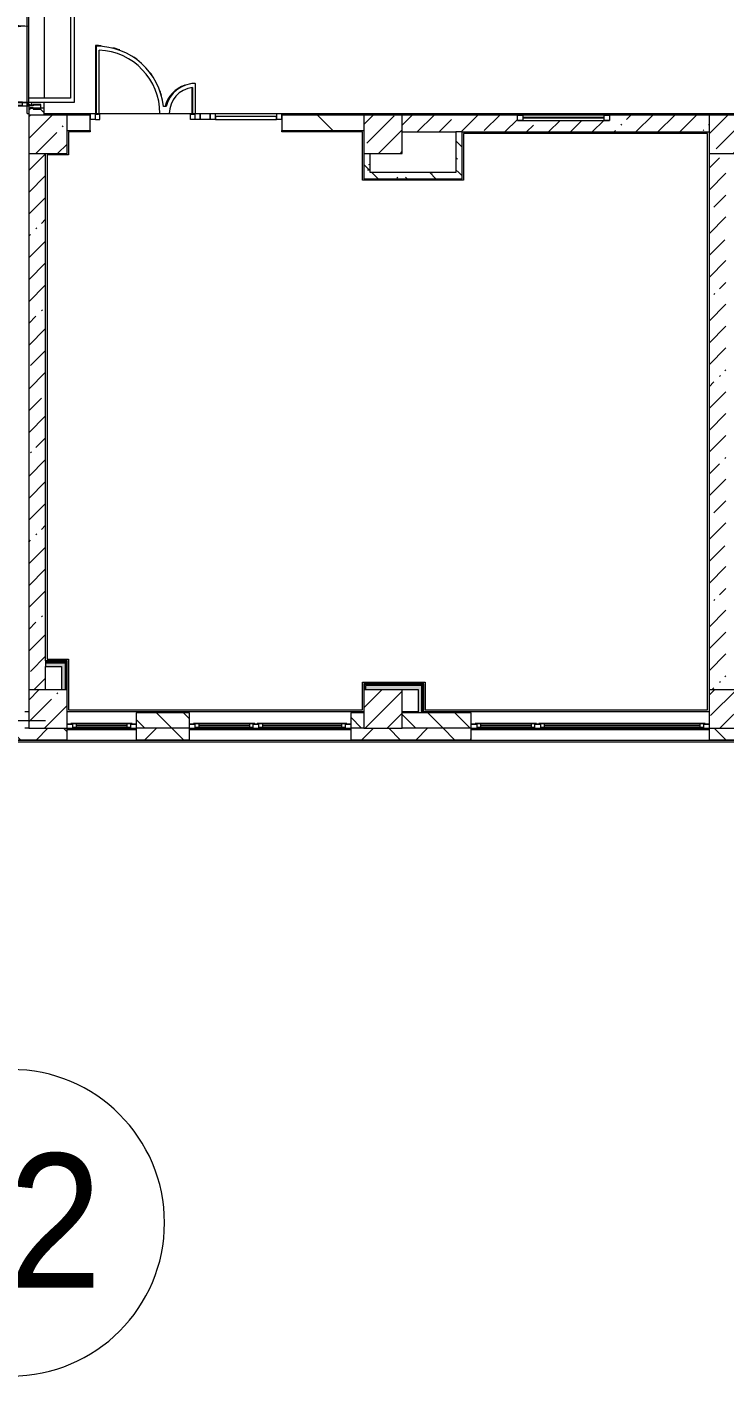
# Model space of a CAD drawing. Header units: millimetres. Extents: x 81494 to 296443, y -8553 to 29000.
# Drawn here: x 207951 to 217050, y -8553 to 9050 of the extents above; entities that cross this region are included whole.
import ezdxf

# ---------------------------------------------------------------- set-up
doc = ezdxf.new("R2010")
doc.units = ezdxf.units.MM
for name, color, linetype, lineweight, true_color in [('A-DETL-GENF-3', 7, 'Continuous', 5, 0xaaaaaa), ('A-DOOR-6', 7, 'Continuous', 5, 0xaaaaaa), ('A-FLOR-2', 7, 'Continuous', 5, 0xaaaaaa), ('I-WALL-1', 7, 'Continuous', 5, 0xe7e7e7), ('I-WALL-2', 7, 'Continuous', 9, 0xe7e7e7), ('I-WALL-5', 7, 'Continuous', 5, 0x787878)]:
    doc.layers.add(name, color=color, linetype=linetype, lineweight=lineweight, true_color=true_color)
for name, color, linetype, lineweight in [('A-GLAZ-3', 7, 'Continuous', 5), ('A-GLAZ-CURT-2', 7, 'Continuous', 5), ('A-GLAZ-CWMG-2', 7, 'Continuous', 5), ('A-WALL', 7, 'Continuous', 9), ('A-WALL-4', 7, 'Continuous', 5), ('I-WALL-3', 7, 'Continuous', 5), ('S-COLS-1', 7, 'Continuous', 5), ('Оси', 7, 'Continuous', 9), ('Оси-1', 7, 'Continuous', 20)]:
    doc.layers.add(name, color=color, linetype=linetype, lineweight=lineweight)
doc.styles.add('Arial_1', font='arial.ttf', dxfattribs={"width": 0.9, "height": 1750})
pattern_1 = [(45, (169433.17, 0), (-285.123, 285.123), []), (45, (169718.3, 0), (-285.123, 285.123), [504.031, -100.806, 16.764, -84.042])]
pattern_2 = [(135, (169433.17, 0), (-377.171, -377.171), [533.4, -88.9, 17.78, -88.9]), (135, (169433.17, 376.94), (-377.171, -377.171), []), (50, (169433.17, 0), (637.6445, -55.7866), [66.675, -733.425]), (355, (169433.2, 0), (-123.349, 668.699), [53.34, -586.74]), (100.451, (169486.3, -4.65), (514.299, 612.908), [56.665, -623.315]), (46.184, (169433.2, 177.8), (948.776, -147.15), [100.012, -1100.137]), (96.636, (169512.2, 165.5), (830.91, 865.997), [84.998, -934.973]), (351.184, (169433.2, 177.8), (830.918, 865.988), [80.01, -880.11]), (21, (169522.07, 133.35), (530.6506, -357.928), [66.675, -733.425]), (326, (169522.1, 133.35), (216.308, 644.6585), [53.34, -586.74]), (71.451, (169566.3, 103.5), (746.9596, 286.724), [56.665, -623.315]), (37.5, (169433.17, 0), (10.8105, 295.9426), [16.764, -562.864, 16.764, -578.866, -588.962]), (37.5, (169433.17, 0), (10.8105, 295.9426), [-1175.258, 16.764, -572.198]), (7.5, (169433.17, 0), (233.8692, 350.6318), [16.764, -322.834, 16.764, -549.529, -224.472]), (7.5, (169433.17, 0), (233.8692, 350.6318), [-905.891, 16.764, -207.708]), (327.5, (169234.92, 0), (474.5678, -20.0513), [16.764, -205.486, 16.764, -676.656, -920.115]), (327.5, (169234.92, 0), (474.5678, -20.0513), [-915.67, 16.764, -903.351]), (317.5, (169146.02, 0), (518.452, 88.9934), [16.764, -272.161, 16.764, -443.738, -653.415]), (317.5, (169146.02, 0), (518.452, 88.9934), [-749.427, 16.764, -636.651])]
pattern_3 = [(135, (169433.17, 0), (-353.5534, -353.5534), [])]
pattern_4 = [(45, (169433.2, 0), (-530.33, 530.33), []), (135, (169433.2, 0), (-530.33, -530.33), [])]

# ---------------------------------------------------------------- blocks, each defined once
blk = doc.blocks.new('BSC_Колонна _Прямоугольная - 500х500-23286270-1_3_4_птичка')
at = {"layer": 'S-COLS-1'}
h = blk.add_hatch(dxfattribs=at)
h.set_pattern_fill('FP_98', color=256, style=0, pattern_type=2)
h.set_pattern_definition([(45, (-38790, -7650), (-285.123, 285.123), []), (45, (-38504.88, -7650), (-285.123, 285.123), [504.031, -100.806, 16.764, -84.042])])
h.paths.add_polyline_path([(-70, -250), (250, -250), (250, 250), (-250, 250), (-250, -250)])
for p, q in [((250, 250), (-250, 250)), ((-250, 250), (-250, -250)), ((250, -250), (250, 250)), ((-250, -250), (250, -250))]:
    blk.add_line(p, q, dxfattribs=at)
blk = doc.blocks.new('BSC_Колонна _Прямоугольная - 500х500-V174-1_3_4_птичка')
at = {"layer": 'S-COLS-1'}
h = blk.add_hatch(dxfattribs=at)
h.set_pattern_fill('FP_99', color=256, style=0, pattern_type=2)
h.set_pattern_definition([(45, (-43160, -7650), (-285.123, 285.123), []), (45, (-42874.88, -7650), (-285.123, 285.123), [504.031, -100.806, 16.764, -84.042])])
h.paths.add_polyline_path([(250, -250), (250, 250), (-250, 250), (-250, -250)])
for p, q in [((250, 250), (-250, 250)), ((-250, 250), (-250, -250)), ((250, -250), (250, 250)), ((-250, -250), (250, -250))]:
    blk.add_line(p, q, dxfattribs=at)
blk = doc.blocks.new('BSC_Колонна _Прямоугольная - 500х500-V175-1_3_4_птичка')
at = {"layer": 'S-COLS-1'}
h = blk.add_hatch(dxfattribs=at)
h.set_pattern_fill('FP_100', color=256, style=0, pattern_type=2)
h.set_pattern_definition([(45, (-47660, -7650), (-285.123, 285.123), []), (45, (-47374.88, -7650), (-285.123, 285.123), [504.031, -100.806, 16.764, -84.042])])
h.paths.add_polyline_path([(250, -250), (250, 250), (-250, 250), (-250, -250), (-30, -250)])
for p, q in [((250, 250), (-250, 250)), ((-250, 250), (-250, -250)), ((250, -250), (250, 250)), ((-250, -250), (250, -250))]:
    blk.add_line(p, q, dxfattribs=at)
blk = doc.blocks.new('BSC_Колонна _Прямоугольная - 500х500-V180-1_3_4_птичка')
at = {"layer": 'S-COLS-1'}
h = blk.add_hatch(dxfattribs=at)
h.set_pattern_fill('FP_105', color=256, style=0, pattern_type=2)
h.set_pattern_definition([(45, (-38790, -150), (-285.123, 285.123), []), (45, (-38504.88, -150), (-285.123, 285.123), [504.031, -100.806, 16.764, -84.042])])
h.paths.add_polyline_path([(-70, -250), (250, -249), (250, 250), (-250, 250), (-250, -250)])
for p, q in [((250, 250), (-250, 250)), ((-250, 250), (-250, -250)), ((250, -250), (250, 250)), ((-250, -250), (250, -250))]:
    blk.add_line(p, q, dxfattribs=at)
blk = doc.blocks.new('BSC_Колонна _Прямоугольная - 500х500-V181-1_3_4_птичка')
at = {"layer": 'S-COLS-1'}
h = blk.add_hatch(dxfattribs=at)
h.set_pattern_fill('FP_106', color=256, style=0, pattern_type=2)
h.set_pattern_definition([(45, (-43160, -150), (-285.123, 285.123), []), (45, (-42874.88, -150), (-285.123, 285.123), [504.031, -100.806, 16.764, -84.042])])
h.paths.add_polyline_path([(-250, -250), (250, -250), (250, 250), (-250, 250), (-250, -228)])
for p, q in [((250, 250), (-250, 250)), ((-250, 250), (-250, -250)), ((250, -250), (250, 250)), ((-250, -250), (250, -250))]:
    blk.add_line(p, q, dxfattribs=at)
blk = doc.blocks.new('BSC_Колонна _Прямоугольная - 500х500-V182-1_3_4_птичка')
at = {"layer": 'S-COLS-1'}
h = blk.add_hatch(dxfattribs=at)
h.set_pattern_fill('FP_107', color=256, style=0, pattern_type=2)
h.set_pattern_definition([(45, (-47660, -150), (-285.123, 285.123), []), (45, (-47374.88, -150), (-285.123, 285.123), [504.031, -100.806, 16.764, -84.042])])
h.paths.add_polyline_path([(250, -250), (250, 250), (-250, 250), (-250, -250), (-148, -250)])
for p, q in [((250, 250), (-250, 250)), ((-250, 250), (-250, -250)), ((250, -250), (250, 250)), ((-250, -250), (250, -250))]:
    blk.add_line(p, q, dxfattribs=at)
blk = doc.blocks.new('120_Окно_СКБ_1Ст - 120_Окно_СКБ_1Ст 900х2500_h_-20664874-1_3_4_птичка')
at = {"layer": 'A-GLAZ-3'}
for p, q in [((-450, -127), (-450, -57)), ((-450, -57), (-380, -57)), ((450, -57), (-450, -57)), ((-380, -127), (-450, -127)), ((-450, -127), (-400, -127)), ((-380, -127), (-400, -127)), ((-400, -127), (-400, -137)), ((-400, -137), (400, -137)), ((400, -137), (-400, -137)), ((-380, -57), (-380, -127)), ((380, -87), (-380, -87)), ((-380, -87), (-380, -127)), ((-330, -137), (-330, -87)), ((-330, -107), (330, -107)), ((330, -117), (-330, -117)), ((330, -137), (330, -87)), ((380, -127), (380, -57)), ((380, -57), (450, -57)), ((380, -127), (380, -87)), ((450, -127), (380, -127)), ((400, -127), (380, -127)), ((400, -127), (450, -127)), ((400, -137), (400, -127)), ((450, -57), (450, -127))]:
    blk.add_line(p, q, dxfattribs=at)
blk = doc.blocks.new('120_Окно_СКБ_2Ст - 120_Окно_СКБ_2Ст 3100х2500 _мал_створка слева_-V214-1_3_4_птичка')
at = {"layer": 'A-GLAZ-3'}
for p, q in [((-1550, -127), (-1550, -57)), ((-1550, -57), (-1480, -57)), ((1550, -57), (-1550, -57)), ((-1480, -127), (-1550, -127)), ((-1550, -127), (-1500, -127)), ((-1480, -127), (-1500, -127)), ((-1500, -127), (-1500, -137)), ((-1500, -137), (670, -137)), ((670, -137), (-1500, -137)), ((-1480, -57), (-1480, -127)), ((650, -87), (-1480, -87)), ((-1480, -87), (-1480, -127)), ((-1430, -137), (-1430, -87)), ((-1430, -107), (600, -107)), ((600, -117), (-1430, -117)), ((600, -137), (600, -87)), ((650, -127), (650, -57)), ((650, -57), (720, -57)), ((650, -127), (650, -87)), ((720, -127), (650, -127)), ((670, -127), (650, -127)), ((670, -127), (700, -127)), ((670, -137), (670, -127)), ((720, -127), (700, -127)), ((700, -127), (700, -137)), ((700, -137), (1500, -137)), ((1500, -137), (700, -137)), ((720, -57), (720, -127)), ((1480, -87), (720, -87)), ((720, -87), (720, -127)), ((770, -137), (770, -87)), ((770, -107), (1430, -107)), ((1430, -117), (770, -117)), ((1430, -137), (1430, -87)), ((1480, -127), (1480, -57)), ((1480, -57), (1550, -57)), ((1480, -127), (1480, -87)), ((1550, -127), (1480, -127)), ((1500, -127), (1480, -127)), ((1500, -127), (1550, -127)), ((1500, -137), (1500, -127)), ((1550, -57), (1550, -127))]:
    blk.add_line(p, q, dxfattribs=at)
blk = doc.blocks.new('120_Окно_СКБ_2Ст - 120_Окно_СКБ_2Ст 2100х2500 _мал створка справа_-V196-1_3_4_птичка')
at = {"layer": 'A-GLAZ-3'}
for p, q in [((-1050, -127), (-1050, -57)), ((-1050, -57), (-980, -57)), ((1050, -57), (-1050, -57)), ((-980, -127), (-1050, -127)), ((-1050, -127), (-1000, -127)), ((-980, -127), (-1000, -127)), ((-1000, -127), (-1000, -137)), ((-1000, -137), (170, -137)), ((170, -137), (-1000, -137)), ((-980, -57), (-980, -127)), ((150, -87), (-980, -87)), ((-980, -87), (-980, -127)), ((-930, -137), (-930, -87)), ((-930, -107), (100, -107)), ((100, -117), (-930, -117)), ((100, -137), (100, -87)), ((150, -127), (150, -57)), ((150, -57), (220, -57)), ((150, -127), (150, -87)), ((220, -127), (150, -127)), ((170, -127), (150, -127)), ((170, -127), (200, -127)), ((170, -137), (170, -127)), ((220, -127), (200, -127)), ((200, -127), (200, -137)), ((200, -137), (1000, -137)), ((1000, -137), (200, -137)), ((220, -57), (220, -127)), ((980, -87), (220, -87)), ((220, -87), (220, -127)), ((270, -137), (270, -87)), ((270, -107), (930, -107)), ((930, -117), (270, -117)), ((930, -137), (930, -87)), ((980, -127), (980, -57)), ((980, -57), (1050, -57)), ((980, -127), (980, -87)), ((1050, -127), (980, -127)), ((1000, -127), (980, -127)), ((1000, -127), (1050, -127)), ((1000, -137), (1000, -127)), ((1050, -57), (1050, -127))]:
    blk.add_line(p, q, dxfattribs=at)
blk = doc.blocks.new('Прямоугольный импост - Импост структурный с накладкой - 160мм Темный-31239214-1_3_4_птичка')
at = {"layer": 'A-GLAZ-CWMG-2'}
for p, q in [((-50, 0), (-50, 17)), ((-50, 17), (0, 17)), ((-40, 0), (-50, 0)), ((-40, -40), (-40, 0)), ((0, 0), (-10, 0)), ((-10, 0), (-10, -40)), ((0, 17), (0, 0)), ((-50, -140), (-50, -40)), ((-50, -40), (-40, -40)), ((0, -140), (-50, -140)), ((-10, -40), (0, -40)), ((0, -40), (0, -140))]:
    blk.add_line(p, q, dxfattribs=at)
blk = doc.blocks.new('Дверь_Витражная_остекление_ - ДВН_ДАО_Главный вход_1800 в свету 5-32258809-1_3_4_птичка')
at = {"layer": 'A-DETL-GENF-3'}
for p, q in [((-993, -1013), (-993, -21)), ((-993, -21), (-993, -1013)), ((-993, -100), (-948, -100)), ((-983, -933), (-983, -100)), ((-948, -1013), (-948, -21)), ((-948, -1013), (-948, -21)), ((-939, -933), (-939, -100)), ((989, -933), (989, -100)), ((998, -1013), (998, -20)), ((998, -20), (998, -1013)), ((1043, -100), (998, -100)), ((1033, -933), (1033, -100)), ((1043, -1013), (1043, -20)), ((1043, -1013), (1043, -20)), ((-993, -933), (-948, -933)), ((-993, -1013), (-948, -1013)), ((-993, -1013), (-948, -1013)), ((1043, -933), (998, -933)), ((1043, -1013), (998, -1013)), ((998, -1013), (1043, -1013))]:
    blk.add_line(p, q, dxfattribs=at)
at = {"layer": 'A-DOOR-6'}
for p, q in [((-1043, 20), (-993, 20)), ((-1043, -20), (-1043, 20)), ((-993, 20), (-993, -20)), ((993, 20), (1043, 20)), ((993, -20), (993, 20)), ((1043, 20), (1043, -20)), ((-993, -20), (-1043, -20)), ((-993, -1013), (-993, -21)), ((1043, -20), (993, -20)), ((993, -1013), (993, -21))]:
    blk.add_line(p, q, dxfattribs=at)
for centre, start, end in [((-993, -20), 270, 0), ((993, -20), 180, 270)]:
    blk.add_arc(centre, 993, start, end, dxfattribs=at)
blk = doc.blocks.new('Прямоугольный импост - Импост структурный с накладкой - 160мм Темный-V251-1_3_4_птичка')
at = {"layer": 'A-GLAZ-CWMG-2'}
for p, q in [((-25, 0), (-25, 17)), ((-25, 17), (25, 17)), ((-15, 0), (-25, 0)), ((-15, -40), (-15, 0)), ((25, 0), (15, 0)), ((15, 0), (15, -40)), ((25, 17), (25, 0)), ((-25, -140), (-25, -40)), ((-25, -40), (-15, -40)), ((25, -140), (-25, -140)), ((15, -40), (25, -40)), ((25, -40), (25, -140))]:
    blk.add_line(p, q, dxfattribs=at)
blk = doc.blocks.new('Прямоугольный импост - 50 x 70 мм-31700031-1_3_4_птичка')
at = {"layer": 'A-GLAZ-CWMG-2'}
for p, q in [((-70, 35), (0, 35)), ((-70, -35), (-70, 35)), ((0, 35), (0, -35)), ((0, -35), (-70, -35))]:
    blk.add_line(p, q, dxfattribs=at)
blk = doc.blocks.new('Дверь_Витражная_остекление_ - ДВН_ДАО_Главный вход_1200 в свету-V323-1_3_4_птичка')
at = {"layer": 'A-DETL-GENF-3'}
for p, q in [((-607, 925), (-647, 925)), ((-647, 925), (-647, 35)), ((-607, 915), (-607, 925)), ((647, 430), (607, 430)), ((607, 376), (607, 30)), ((-647, 30), (-607, 30)), ((-592, 30), (-647, 30)), ((-607, 30), (-607, 37)), ((-592, -40), (-592, 30)), ((592, -40), (592, 30)), ((592, 30), (647, 30)), ((607, 30), (647, 30)), ((-647, -40), (-592, -40)), ((647, -40), (592, -40))]:
    blk.add_line(p, q, dxfattribs=at)
at = {"layer": 'A-DOOR-6'}
blk.add_line((-647, 925), (-647, 35), dxfattribs=at)
for centre, radius, start, end in [((-647, 30), 895, 85.2542, 90), ((-647, 30), 895, 69.312, 75.32), ((-647, 30), 895, 52.105, 56.1089), ((-647, 30), 895, 34.1403, 37.5286), ((647, 30), 400, 108.6077, 165.3261), ((647, 30), 400, 90, 91.0627), ((-647, 30), 895, 15.7125, 19.6061), ((-647, 30), 895, 360, 0.4556), ((647, 30), 400, 178.9711, 180)]:
    blk.add_arc(centre, radius, start, end, dxfattribs=at)
blk = doc.blocks.new('Системная панель - Стемалит - 40мм-31720939-1_3_4_птичка')
at = {"layer": 'A-GLAZ-CURT-2'}
for p, q in [((65, 35), (-65, 35)), ((-65, 35), (-65, -35)), ((65, -35), (65, 35)), ((-65, -35), (65, -35))]:
    blk.add_line(p, q, dxfattribs=at)
blk = doc.blocks.new('Прямоугольный импост - 50 x 70 мм-31687886-1_3_4_птичка')
at = {"layer": 'A-GLAZ-CWMG-2'}
for p, q in [((-35, 35), (35, 35)), ((-35, -35), (-35, 35)), ((35, 35), (35, -35)), ((35, -35), (-35, -35))]:
    blk.add_line(p, q, dxfattribs=at)
blk = doc.blocks.new('Прямоугольный импост - 50 x 70 мм-V321-1_3_4_птичка')
at = {"layer": 'A-GLAZ-CWMG-2'}
for p, q in [((0, 35), (-70, 35)), ((-70, 35), (-70, -35)), ((0, -35), (0, 35)), ((-70, -35), (0, -35))]:
    blk.add_line(p, q, dxfattribs=at)
blk = doc.blocks.new('Системная панель - Стекло - 40мм-V324-1_3_4_птичка')
at = {"layer": 'A-GLAZ-CURT-2'}
for p, q in [((397.5, 0), (-397.5, 0)), ((-397.5, 0), (-397.5, -40)), ((397.5, -40), (397.5, 0)), ((-397.5, -40), (397.5, -40))]:
    blk.add_line(p, q, dxfattribs=at)
blk = doc.blocks.new('Прямоугольный импост - 50 x 70 мм-31702100-1_3_4_птичка')
at = {"layer": 'A-GLAZ-CWMG-2'}
for p, q in [((-35, 35), (35, 35)), ((-35, -35), (-35, 35)), ((35, 35), (35, -35)), ((35, -35), (-35, -35))]:
    blk.add_line(p, q, dxfattribs=at)
blk = doc.blocks.new('Прямоугольный импост - 50 x 70 мм-31720914-1_3_4_птичка')
at = {"layer": 'A-GLAZ-CWMG-2'}
blk.add_line((24940, 7918), (24145, 7918), dxfattribs=at)
blk = doc.blocks.new('120_Окно_СКБ_1Ст - 120_Окно_СКБ_1Ст 400х1200 EI30-24228621-1_3_4_птичка')
at = {"layer": 'A-GLAZ-3'}
for p, q in [((-600, 40), (-600, 110)), ((-600, 110), (-530, 110)), ((600, 110), (-600, 110)), ((-530, 40), (-600, 40)), ((-600, 40), (600, 40)), ((-530, 110), (-530, 40)), ((530, 80), (-530, 80)), ((530, 70), (-530, 70)), ((530, 40), (530, 110)), ((530, 110), (600, 110)), ((600, 40), (530, 40)), ((600, 110), (600, 40))]:
    blk.add_line(p, q, dxfattribs=at)
blk = doc.blocks.new('Ось сетки - D8-29747960-1_3_4_птичка')
at = {"layer": 'Оси-1'}
for start, end in [(360, 180), (180, 360)]:
    blk.add_arc((0, 0), 4, start, end, dxfattribs=at)

msp = doc.modelspace()

# ---------------------------------------------------------------- hatches: boundary and pattern name
at = {"layer": 'A-WALL-4'}
h = msp.add_hatch(dxfattribs=at)
h.set_pattern_fill('FP_127', color=256, style=0, pattern_type=2)
h.set_pattern_definition([(135, (169433.17, 0), (-176.7767, -176.7767), [])])
h.paths.add_polyline_path([(213232.7, -100), (213743.2, -100), (213743.2, 100), (212843.2, 100), (212843.2, -100)])
h.paths.add_polyline_path([(210070.7, -100), (210070.7, 100), (209373.2, 100), (209373.2, -100), (209520.5, -100)])
h.paths.add_polyline_path([(212170.7, -100), (212343.2, -100), (212343.2, 100), (212170.7, 100)])
h = msp.add_hatch(dxfattribs=at)
h.set_pattern_fill('FP_116', color=256, style=0, pattern_type=2)
h.set_pattern_definition([(45, (169433.17, 0), (-353.5534, 353.5534), []), (135, (169433.17, 0), (-353.5534, -353.5534), [])])
h.paths.add_polyline_path([(244913.2, -250), (245133.2, -250), (245133.2, -100), (243413.2, -100), (243413.2, -250), (244785.7, -250)])
h.paths.add_polyline_path([(241669.2, -250), (241713.2, -250), (241713.2, -100), (240993.2, -101.8), (240993.2, -250), (241513.2, -250)])
h.paths.add_polyline_path([(229443.2, -250), (229443.2, -100), (228693.2, -100), (228693.2, -250)])
h.paths.add_polyline_path([(233649.4, -250), (233693.2, -250), (233693.2, -100), (233143.2, -100), (233143.2, -250)])
h.paths.add_polyline_path([(234593.2, -250), (235593.2, -250), (235593.2, -100), (234593.2, -100), (234593.2, -118)])
h.paths.add_polyline_path([(230343.2, -250), (231043.2, -250), (231043.2, -100), (230343.2, -100), (230343.2, -128.3)])
h.paths.add_polyline_path([(236493.2, -250), (240093.2, -250), (240093.2, -100), (236493.2, -100), (236493.2, -113)])
h.paths.add_polyline_path([(226593.2, -250), (226593.2, -100), (225843.2, -100), (225843.2, -250), (226225.1, -250)])
h.paths.add_polyline_path([(216843.2, -250), (217593.2, -250), (217593.2, -100), (216843.2, -100), (216843.2, -161.8)])
h.paths.add_polyline_path([(222743.2, -250), (222743.2, -100), (221304.7, -100), (221304.7, -250), (222513, -250)])
h.paths.add_polyline_path([(218493.2, -250), (219204.7, -250), (219204.7, -100), (218493.2, -100), (218493.2, -157.7)])
h.paths.add_polyline_path([(209373.2, -250), (210070.7, -250), (210070.7, -100), (209373.2, -100), (209373.2, -180.4)])
h.paths.add_polyline_path([(208473.2, -250), (208473.2, -100), (207423.2, -100), (207423.2, -250), (207664.5, -250)])
h.paths.add_polyline_path([(212170.7, -250), (213743.2, -250), (213743.2, -100), (212170.7, -100), (212170.7, -173.5)])
h.paths.add_polyline_path([(206523.2, -250), (206523.2, -100), (205403.2, -100), (205403.2, -250), (205808.4, -250)])
h.paths.add_polyline_path([(203303.2, -250), (203303.2, -100), (202443.2, -100), (202443.2, -250)])
h.paths.add_polyline_path([(192068.2, -250), (192068.2, -100), (191043.2, -100), (191043.2, -250), (191887.9, -250)])
h.paths.add_polyline_path([(196743.2, -250), (197742.9, -250), (197742.9, -100), (196743.2, -100), (196743.2, -211.8)])
h.paths.add_polyline_path([(190143.2, -250), (190143.2, -100), (188793.2, -100), (188793.2, -250), (189103.8, -250)])
h.paths.add_polyline_path([(195600.1, -250), (195843.2, -250), (195843.2, -100), (194868.2, -100), (194868.2, -250)])
h.paths.add_polyline_path([(198642.9, -250), (199643.2, -250), (199643.2, -100), (198642.9, -100), (198642.9, -207.1)])
h.paths.add_polyline_path([(181443.2, -250), (182193.2, -248), (182193.2, -100), (181443.2, -100), (181443.2, -249.9)])
h.paths.add_polyline_path([(186693.2, -250), (186693.2, -100), (185943.2, -100), (185943.2, -250), (186319.8, -250)])
h.paths.add_polyline_path([(176263.2, -250), (177692.9, -250), (177692.9, -100), (176263.2, -100)])
h.paths.add_polyline_path([(184463.7, -250), (185043.2, -250), (185043.2, -100), (184293.2, -100), (184293.2, -250)])
h.paths.add_polyline_path([(178592.9, -250), (179343.2, -250), (179343.2, -100), (178592.9, -100)])
h.paths.add_polyline_path([(169173.2, -250), (173163.2, -250), (173163.2, -100), (169173.2, -100), (169173.2, -210)])
at = {"layer": 'I-WALL-1'}
for points in [[(213048.2, 406), (213098.2, 406), (213098.2, 456), (212368.2, 456), (212368.2, 406), (212843.2, 406)], [(212418.2, 400), (212418.2, 406), (212368.2, 406), (212368.2, 400)], [(213098.2, 100), (213098.2, 406), (213048.2, 406), (213048.2, 100)]]:
    msp.add_hatch(color=256, dxfattribs=at).paths.add_polyline_path(points)
at = {"layer": 'I-WALL-2'}
for points in [[(208398.2, 705), (208448.2, 705), (208448.2, 755), (208193.2, 755), (208193.2, 705), (208244.9, 705)], [(208448.2, 400), (208448.2, 705), (208398.2, 705), (208398.2, 400)]]:
    msp.add_hatch(color=256, dxfattribs=at).paths.add_polyline_path(points)
at = {"layer": 'I-WALL-3'}
h = msp.add_hatch(dxfattribs=at)
h.set_pattern_fill('FP_126', color=256, style=0, pattern_type=2)
h.set_pattern_definition(pattern_3)
h.paths.add_polyline_path([(208173.2, 7900), (208173.2, 7990), (207973.2, 7990), (207973.2, 7900)])
h.paths.add_polyline_path([(207973.2, 10120), (208173.2, 10120), (208173.2, 10230), (207973.2, 10224.3), (207973.2, 10210)])
h = msp.add_hatch(dxfattribs=at)
h.set_pattern_fill('FP_126', color=256, style=0, pattern_type=2)
h.set_pattern_definition(pattern_3)
h.paths.add_polyline_path([(211273.2, 7700), (212343.2, 7700), (212343.2, 7900), (211273.2, 7900), (211273.2, 7877.1)])
h.paths.add_polyline_path([(208493.2, 7700), (208773.2, 7700), (208773.2, 7900), (208473.2, 7900), (208473.2, 7700)])
h = msp.add_hatch(dxfattribs=at)
h.set_pattern_fill('FP_96', color=256, style=0, pattern_type=2)
h.set_pattern_definition(pattern_1)
h.paths.add_polyline_path([(216843.2, 7680), (216843.2, 7900), (215543.2, 7900), (215543.2, 7830), (214343.2, 7830), (214343.2, 7900), (212843.2, 7900), (212843.2, 7680), (216823.2, 7680)])
h = msp.add_hatch(dxfattribs=at)
h.set_pattern_fill('FP_96', color=256, style=0, pattern_type=2)
h.set_pattern_definition(pattern_1)
h.paths.add_polyline_path([(208088.3, 400), (208193.2, 400), (208193.2, 7400), (207973.2, 7400), (207973.2, 400), (208086.4, 400)])
h = msp.add_hatch(dxfattribs=at)
h.set_pattern_fill('FP_96', color=256, style=0, pattern_type=2)
h.set_pattern_definition(pattern_1)
h.paths.add_polyline_path([(217063.2, 400), (217063.2, 7400), (216843.2, 7400), (216843.2, 400), (216944.8, 400)])
h = msp.add_hatch(dxfattribs=at)
h.set_pattern_fill('FP_214', color=256, style=0, pattern_type=2)
h.set_pattern_definition(pattern_4)
h.paths.add_polyline_path([(208473.2, 767.5), (208473.2, 780), (208193.2, 780), (208193.2, 767.5), (208460.7, 767.5)])
h = msp.add_hatch(dxfattribs=at)
h.set_pattern_fill('FP_214', color=256, style=0, pattern_type=2)
h.set_pattern_definition(pattern_4)
h.paths.add_polyline_path([(208460.7, 755), (208460.7, 767.5), (208193.2, 767.5), (208193.2, 755), (208448.2, 755)])
h = msp.add_hatch(dxfattribs=at)
h.set_pattern_fill('FP_214', color=256, style=0, pattern_type=2)
h.set_pattern_definition(pattern_4)
h.paths.add_polyline_path([(212355.7, 468.5), (213123.2, 468.7), (213123.2, 481), (212343.2, 481), (212343.2, 468.5)])
h = msp.add_hatch(dxfattribs=at)
h.set_pattern_fill('FP_214', color=256, style=0, pattern_type=2)
h.set_pattern_definition(pattern_4)
h.paths.add_polyline_path([(213110.7, 456), (213110.7, 468.5), (212355.7, 468.5), (212355.7, 456), (213098.2, 456)])
h = msp.add_hatch(dxfattribs=at)
h.set_pattern_fill('FP_214', color=256, style=0, pattern_type=2)
h.set_pattern_definition(pattern_4)
h.paths.add_polyline_path([(213110.7, 100), (213108.6, 456), (213098.2, 456), (213098.2, 100)])
h = msp.add_hatch(dxfattribs=at)
h.set_pattern_fill('FP_214', color=256, style=0, pattern_type=2)
h.set_pattern_definition(pattern_4)
h.paths.add_polyline_path([(213123.2, 100), (213123.2, 468.5), (213110.7, 468.5), (213110.7, 100)])
at = {"layer": 'I-WALL-5'}
h = msp.add_hatch(dxfattribs=at)
h.set_pattern_fill('FP_125', color=256, style=0, pattern_type=2)
h.set_pattern_definition(pattern_2)
h.paths.add_polyline_path([(213623.2, 7150), (213623.2, 7680), (213543.2, 7680), (213543.2, 7150)])
h = msp.add_hatch(dxfattribs=at)
h.set_pattern_fill('FP_125', color=256, style=0, pattern_type=2)
h.set_pattern_definition(pattern_2)
h.paths.add_polyline_path([(212343.2, 7070), (212423.2, 7070), (212423.2, 7400), (212343.2, 7400), (212343.2, 7150)])
h = msp.add_hatch(dxfattribs=at)
h.set_pattern_fill('FP_125', color=256, style=0, pattern_type=2)
h.set_pattern_definition(pattern_2)
h.paths.add_polyline_path([(213623.2, 7070), (213623.2, 7150), (212423.2, 7150), (212423.2, 7070), (213143.2, 7070)])

# ---------------------------------------------------------------- linework, layer by layer
at = {"layer": 'A-FLOR-2'}
for p, q in [((207953.2, 7920), (207953.2, 10680)), ((208569.4, 8070), (208569.4, 10057.4)), ((208519.4, 10007.4), (208519.4, 8120)), ((208853.2, 8800), (208853.2, 7920)), ((208893.2, 7920), (208893.2, 8749)), ((210148.2, 7920), (210148.2, 8313)), ((208519.4, 8120), (207969.4, 8120)), ((207969.4, 8120), (207969.4, 8070)), ((210108.2, 8260.7), (210108.2, 7920)), ((208010.2, 8070), (208569.4, 8070)), ((209766.3, 8012.8), (209728.3, 8012.8)), ((207953.2, 7920), (207973.2, 7920)), ((208173.2, 7920), (235349.5, 7920)), ((208773.2, 7680), (208493.2, 7680)), ((208493.2, 7680), (208493.2, 7380)), ((208773.2, 7700), (208773.2, 7680)), ((211273.2, 7680), (211273.2, 7700)), ((212323.2, 7680), (211273.2, 7680)), ((212323.2, 7050), (212323.2, 7680)), ((216823.2, 7660), (213643.2, 7660)), ((213643.2, 7660), (213643.2, 7050)), ((216823.2, 140), (216823.2, 7660)), ((208493.2, 7380), (208213.2, 7380)), ((208213.2, 7380), (208213.2, 800)), ((213643.2, 7050), (212323.2, 7050)), ((208213.2, 800), (208493.2, 800)), ((208493.2, 800), (208493.2, 140)), ((212323.2, 140), (212323.2, 501)), ((212323.2, 501), (213143.2, 501)), ((213143.2, 501), (213143.2, 140)), ((207923.2, 120), (207973.2, 120)), ((208493.2, 140), (212323.2, 140)), ((213143.2, 140), (216823.2, 140))]:
    msp.add_line(p, q, dxfattribs=at)
for centre, radius, start, end in [((208853.2, 7920), 880, 6.05535, 90), ((208853.2, 7920), 830, 360, 87.23769), ((210148.2, 7920), 393, 90, 166.33705), ((210148.2, 7920), 343, 96.69696, 180)]:
    msp.add_arc(centre, radius, start, end, dxfattribs=at)
at = {"layer": 'A-WALL'}
for p, q in [((213623.2, 7680), (213543.2, 7680)), ((208193.2, 780), (208193.2, 705)), ((208193.2, 767.5), (208460.7, 767.5)), ((208193.2, 755), (208448.2, 755)), ((208448.2, 755), (208448.2, 400)), ((208460.7, 767.5), (208460.7, 400)), ((212343.2, 468.5), (212343.2, 406)), ((213110.7, 468.5), (212355.7, 468.5)), ((212355.7, 400), (212355.7, 468.5)), ((213098.2, 456), (212368.2, 456)), ((212368.2, 400), (212368.2, 456)), ((213098.2, 100), (213098.2, 456)), ((213110.7, 100), (213110.7, 468.5)), ((210070.7, -100), (209373.2, -100)), ((212343.2, -100), (212170.7, -100)), ((213743.2, -100), (212843.2, -100)), ((207423.2, -250), (208473.2, -250)), ((207423.2, -253), (208473.2, -253)), ((209373.2, -250), (210070.7, -250)), ((209373.2, -253), (210070.7, -253)), ((212170.7, -250), (213743.2, -250)), ((212170.7, -253), (213743.2, -253)), ((216843.2, -250), (217593.2, -250)), ((216843.2, -253), (217593.2, -253))]:
    msp.add_line(p, q, dxfattribs=at)
at = {"layer": 'A-WALL-4'}
for p, q in [((210070.7, 100), (209373.2, 100)), ((209373.2, 100), (209373.2, -258)), ((210070.7, -258), (210070.7, 100)), ((212343.2, 100), (212170.7, 100)), ((212170.7, 100), (212170.7, -258)), ((213743.2, 100), (212843.2, 100)), ((213743.2, -258), (213743.2, 100)), ((207973.2, -100), (207923.2, -100)), ((208473.2, -258), (208473.2, -100)), ((208473.2, -100), (209373.2, -100)), ((210070.7, -100), (212170.7, -100)), ((213743.2, -100), (216843.2, -100)), ((216843.2, -100), (216843.2, -258)), ((241713.2, -280), (169143.2, -280)), ((218493.2, -258), (207423.2, -258))]:
    msp.add_line(p, q, dxfattribs=at)
at = {"layer": 'I-WALL-3'}
for p, q in [((207973.2, 8120), (207973.2, 10007.4)), ((208173.2, 10007.4), (208173.2, 8120)), ((208173.2, 7990), (207973.2, 7990)), ((207973.2, 7990), (207973.2, 7900)), ((208173.2, 7900), (208173.2, 8070)), ((208773.2, 7900), (208473.2, 7900)), ((208773.2, 7700), (208773.2, 7900)), ((212343.2, 7900), (211273.2, 7900)), ((211273.2, 7900), (211273.2, 7700)), ((214343.2, 7900), (212843.2, 7900)), ((216843.2, 7900), (215543.2, 7900)), ((208473.2, 7700), (208773.2, 7700)), ((211273.2, 7700), (212343.2, 7700)), ((212843.2, 7680), (213543.2, 7680)), ((213543.2, 7680), (213543.2, 7150)), ((213623.2, 7070), (213623.2, 7680)), ((213623.2, 7680), (216843.2, 7680)), ((207973.2, 7400), (207973.2, 400)), ((208193.2, 780), (208193.2, 7400)), ((212343.2, 7400), (212343.2, 7070)), ((212423.2, 7150), (212423.2, 7400)), ((216843.2, 7400), (216843.2, 400)), ((212343.2, 7070), (213623.2, 7070)), ((213543.2, 7150), (212423.2, 7150)), ((208473.2, 780), (208193.2, 780)), ((208193.2, 400), (208193.2, 705)), ((208193.2, 705), (208398.2, 705)), ((208398.2, 705), (208398.2, 400)), ((208473.2, 400), (208473.2, 780)), ((213123.2, 481), (212343.2, 481)), ((212343.2, 481), (212343.2, 400)), ((212418.2, 406), (213048.2, 406)), ((212418.2, 400), (212418.2, 406)), ((213048.2, 406), (213048.2, 100)), ((213123.2, 100), (213123.2, 481)), ((208473.2, 120), (212343.2, 120)), ((212843.2, 120), (213048.2, 120)), ((213122.4, 120), (216843.2, 120))]:
    msp.add_line(p, q, dxfattribs=at)
at = {"layer": 'Оси'}
msp.add_line((195693.2, 0), (208193.2, 0), dxfattribs=at)

# ---------------------------------------------------------------- block references
at = {"layer": 'A-DOOR-6', "rotation": 269.9999999999999}
msp.add_blockref('Дверь_Витражная_остекление_ - ДВН_ДАО_Главный вход_1800 в свету 5-32258809-1_3_4_птичка', (207990.2, 9062.5), dxfattribs=at)
at = {"layer": 'A-DOOR-6'}
msp.add_blockref('Дверь_Витражная_остекление_ - ДВН_ДАО_Главный вход_1200 в свету-V323-1_3_4_птичка', (209490.7, 7883), dxfattribs=at)
at = {"layer": 'A-GLAZ-3'}
msp.add_blockref('120_Окно_СКБ_1Ст - 120_Окно_СКБ_1Ст 400х1200 EI30-24228621-1_3_4_птичка', (214943.2, 7790), dxfattribs=at)
at = {"layer": 'A-GLAZ-3', "rotation": 180}
for name, p in [('120_Окно_СКБ_1Ст - 120_Окно_СКБ_1Ст 900х2500_h_-20664874-1_3_4_птичка', (208923.2, -175)), ('120_Окно_СКБ_2Ст - 120_Окно_СКБ_2Ст 2100х2500 _мал створка справа_-V196-1_3_4_птичка', (211120.7, -175)), ('120_Окно_СКБ_2Ст - 120_Окно_СКБ_2Ст 3100х2500 _мал_створка слева_-V214-1_3_4_птичка', (215293.2, -175))]:
    msp.add_blockref(name, p, dxfattribs=at)
at = {"layer": 'A-GLAZ-CURT-2'}
for name, p in [('Системная панель - Стемалит - 40мм-31720939-1_3_4_птичка', (210273.2, 7883)), ('Системная панель - Стекло - 40мм-V324-1_3_4_птичка', (210805.7, 7883))]:
    msp.add_blockref(name, p, dxfattribs=at)
at = {"layer": 'A-GLAZ-CWMG-2', "extrusion": (0, 0, -1)}
for name, p, rotation in [('Прямоугольный импост - Импост структурный с накладкой - 160мм Темный-31239214-1_3_4_птичка', (-207990.2, 7990), 270.0000000000001), ('Прямоугольный импост - Импост структурный с накладкой - 160мм Темный-V251-1_3_4_птичка', (-207990.2, 8005), 270.0000000000001), ('Прямоугольный импост - 50 x 70 мм-31687886-1_3_4_птичка', (-210173.2, 7883), 180), ('Прямоугольный импост - 50 x 70 мм-31702100-1_3_4_птичка', (-210373.2, 7883), 180), ('Прямоугольный импост - 50 x 70 мм-31700031-1_3_4_птичка', (-211273.2, 7883), 180)]:
    msp.add_blockref(name, p, dxfattribs=dict(at, rotation=rotation))
at = {"layer": 'A-GLAZ-CWMG-2', "rotation": 180}
msp.add_blockref('Прямоугольный импост - 50 x 70 мм-V321-1_3_4_птичка', (208773.2, 7883), dxfattribs=at)
at = {"layer": 'A-GLAZ-CWMG-2'}
msp.add_blockref('Прямоугольный импост - 50 x 70 мм-31720914-1_3_4_птичка', (186263.2, 0), dxfattribs=at)
at = {"layer": 'S-COLS-1'}
for name, p in [('BSC_Колонна _Прямоугольная - 500х500-23286270-1_3_4_птичка', (208223.2, 7650)), ('BSC_Колонна _Прямоугольная - 500х500-V174-1_3_4_птичка', (212593.2, 7650)), ('BSC_Колонна _Прямоугольная - 500х500-V175-1_3_4_птичка', (217093.2, 7650)), ('BSC_Колонна _Прямоугольная - 500х500-V180-1_3_4_птичка', (208223.2, 150)), ('BSC_Колонна _Прямоугольная - 500х500-V181-1_3_4_птичка', (212593.2, 150)), ('BSC_Колонна _Прямоугольная - 500х500-V182-1_3_4_птичка', (217093.2, 150))]:
    msp.add_blockref(name, p, dxfattribs=at)
at = {"layer": 'Оси-1', "xscale": 499.9999999999995, "yscale": 499.9999999999995, "zscale": 499.9999999999995}
msp.add_blockref('Ось сетки - D8-29747960-1_3_4_птичка', (207743.2, -6552.8), dxfattribs=at)

# ---------------------------------------------------------------- texts
at = {"layer": 'Оси', "insert": (206480.1, -5649.6), "char_height": 1750, "width": 3030.379, "attachment_point": 1, "style": 'Arial_1'}
msp.add_mtext('12', dxfattribs=at)

doc.saveas('drawing.dxf')
